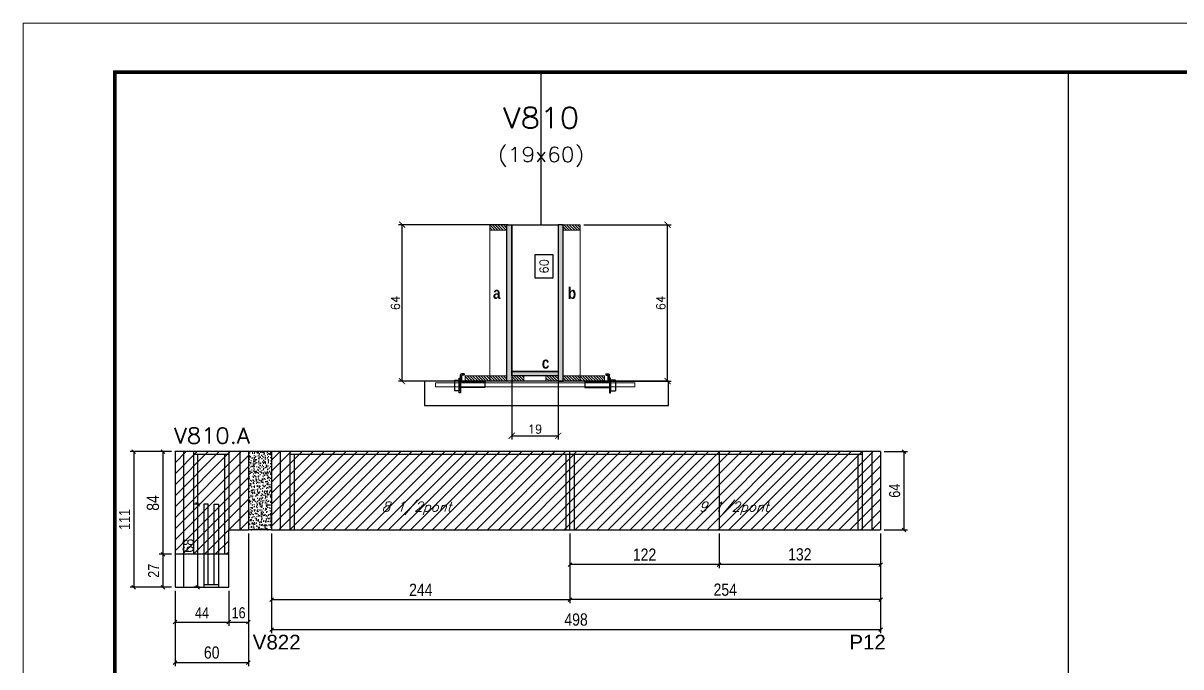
# Model space of a CAD drawing. Extents: x -20960 to -5926, y -2106 to 21915.
# Drawn here: x -10608 to -9662, y 16794 to 17321 of the extents above; entities that cross this region are included whole.
import ezdxf
from ezdxf.enums import TextEntityAlignment as Align

# ---------------------------------------------------------------- set-up
doc = ezdxf.new("R2010")
doc.units = 0
doc.linetypes.add('DASHED', pattern=[0.75, 0.5, -0.25])
doc.linetypes.add('HIDDEN', pattern=[0.375, 0.25, -0.125])
for name, color, linetype in [('5', 5, 'Continuous'), ('barrote', 251, 'Continuous'), ('COTA', 241, 'Continuous'), ('Cota Seção (2x)', 4, 'Continuous'), ('detalhes', 4, 'Continuous'), ('Painéis', 200, 'Continuous'), ('presilha', 1, 'Continuous'), ('Reaproveitamento', 251, 'Continuous'), ('SARR_2.2x7', 40, 'Continuous'), ('SARR_3.5x7', 81, 'Continuous'), ('texto', 7, 'Continuous'), ('Texto de Titulo', 7, 'Continuous'), ('Texto Qtd Sarr', 242, 'Continuous')]:
    doc.layers.add(name, color=color, linetype=linetype)
for name, color, linetype, lineweight in [('CONCRETO', 251, 'Continuous', 25), ('Folhas', 255, 'Continuous', 9), ('Hachura', 251, 'Continuous', 9), ('Madeira', 126, 'Continuous', 18), ('SARRAFO DE PRESSAO', 251, 'DASHED', 9), ('SCO-___-LAJ', 2, 'Continuous', 0), ('Texto Seção', 7, 'Continuous', 15)]:
    doc.layers.add(name, color=color, linetype=linetype, lineweight=lineweight)
doc.styles.add('COTA TECNICA', font='techl___.ttf', dxfattribs={"height": 10})
doc.styles.add('COTA TECNICA-50', font='techl___.ttf', dxfattribs={"height": 9})
doc.styles.add('REGUA-120', font='ROMANS.shx', dxfattribs={"height": 15})
doc.styles.add('Romans', font='romans.shx')
doc.styles.get("Standard").update_dxf_attribs({"font": 'arial.ttf'})
doc.styles.add('TECNICA', font='techb___.ttf', dxfattribs={"height": 10})
doc.dimstyles.new('COTA PAINEL-50', dxfattribs={"dimtxt": 9, "dimasz": 3, "dimexe": 3, "dimexo": 3, "dimgap": 3, "dimtad": 1, "dimdec": 1, "dimzin": 12, "dimdsep": 46, "dimtxsty": 'COTA TECNICA-50', "dimblk1": 'OBLIQUE', "dimblk2": 'OBLIQUE', "dimsah": 1, "dimcen": 0.9, "dimclrd": 4, "dimclre": 4, "dimclrt": 240, "dimadec": 1, "dimazin": 3, "dimtfac": 1, "dimtdec": 1, "dimtmove": 0, "dimatfit": 3, "dimfxl": 1, "dimtolj": 1, "dimtzin": 12, "dimarcsym": 0})
doc.dimstyles.new('Cota Seção (2x)', dxfattribs={"dimtxt": 7, "dimasz": 5, "dimexe": 3, "dimexo": 3, "dimgap": 2, "dimtad": 3, "dimdec": 1, "dimlfac": 0.5, "dimzin": 12, "dimdsep": 46, "dimtxsty": 'Romans', "dimblk": 'ARCHTICK', "dimcen": 0, "dimclrd": 4, "dimclre": 4, "dimclrt": 1, "dimadec": 1, "dimazin": 3, "dimtfac": 1, "dimtdec": 1, "dimtmove": 0, "dimatfit": 3, "dimldrblk": 'OBLIQUE', "dimfxl": 1, "dimtolj": 1, "dimtzin": 12, "dimarcsym": 0})
doc.dimstyles.new('Cota Seção interna', dxfattribs={"dimtxt": 7, "dimasz": 6, "dimexe": 0.18, "dimexo": 2, "dimgap": -4, "dimtad": 3, "dimdec": 1, "dimlfac": 0.5, "dimzin": 12, "dimdsep": 46, "dimtxsty": 'Romans', "dimblk": 'ARCHTICK', "dimcen": 0.09, "dimse1": 1, "dimse2": 1, "dimsd1": 1, "dimsd2": 1, "dimclrd": 180, "dimclre": 5, "dimclrt": 1, "dimadec": 0, "dimazin": 3, "dimtfac": 1, "dimtdec": 1, "dimtofl": 0, "dimtmove": 0, "dimatfit": 3, "dimldrblk": 'ARCHTICK', "dimfxl": 1, "dimtolj": 1, "dimtzin": 0, "dimarcsym": 0})
doc.dimstyles.new('PAINEL', dxfattribs={"dimtxt": 10, "dimasz": 3, "dimexe": 3, "dimexo": 3, "dimgap": 3, "dimtad": 1, "dimdec": 1, "dimzin": 12, "dimdsep": 46, "dimtxsty": 'COTA TECNICA', "dimblk1": 'OBLIQUE', "dimblk2": 'OBLIQUE', "dimsah": 1, "dimcen": 0.9, "dimclrd": 4, "dimclre": 4, "dimclrt": 240, "dimadec": 1, "dimazin": 3, "dimtfac": 1, "dimtdec": 1, "dimtmove": 0, "dimatfit": 3, "dimfxl": 1, "dimtolj": 1, "dimtzin": 12, "dimarcsym": 0})
pattern_1 = [(315, (12747.7278, 8798.4468), (1.12253202, 1.12253202), [])]
pattern_2 = [(315, (12747.7278, 8724.8468), (1.12253202, 1.12253202), [])]
pattern_3 = [(45, (-148418.872, -14831.74), (-4.49012806, 4.49012806), [])]

# ---------------------------------------------------------------- blocks, each defined once
blk = doc.blocks.new('9999999999')
at = {"layer": 'Folhas'}
blk.add_lwpolyline([(98138.98, 34190.21), (99623.98, 34190.21), (99623.98, 35240.21), (98138.98, 35240.21)], close=True, dxfattribs=at)
at = {"layer": 'Folhas', "color": 30, "const_width": 3}
blk.add_lwpolyline([(98213.98, 34230.21), (99583.98, 34230.21), (99583.98, 35200.21), (98213.98, 35200.21)], close=True, dxfattribs=at)
blk = doc.blocks.new('_Oblique')
at = {"color": 0, "linetype": 'ByBlock', "lineweight": -2}
blk.add_line((-0.5, -0.5), (0.5, 0.5), dxfattribs=at)
blk = doc.blocks.new('*D628')
at = {"layer": 'COTA', "color": 4, "linetype": 'ByBlock', "lineweight": -2, "transparency": 16777216}
for p, q in [((-10487.28, 16970.39), (-10497.21, 16970.39)), ((-10494.21, 16970.39), (-10494.21, 16886.39)), ((-10487.28, 16886.39), (-10497.21, 16886.39))]:
    blk.add_line(p, q, dxfattribs=at)
at = {"layer": 'Defpoints', "color": 0, "linetype": 'ByBlock', "transparency": 16777216}
for p in [(-10484.28, 16970.39), (-10494.21, 16886.39), (-10484.28, 16886.39)]:
    blk.add_point(p, dxfattribs=at)
at = {"layer": 'COTA', "color": 4, "linetype": 'ByBlock', "lineweight": -2, "transparency": 16777216, "xscale": 3, "yscale": 3, "zscale": 3}
for p, rotation in [((-10494.21, 16970.39), 90), ((-10494.21, 16886.39), 270)]:
    blk.add_blockref('_Oblique', p, dxfattribs=dict(at, rotation=rotation))
at = {"layer": 'COTA', "color": 240, "linetype": 'ByBlock', "transparency": 16777216, "insert": (-10502.31, 16928.39), "char_height": 10, "attachment_point": 5, "rotation": 90, "style": 'COTA TECNICA'}
blk.add_mtext('\\A1;84', dxfattribs=at)
blk = doc.blocks.new('*D629')
at = {"layer": 'COTA', "color": 4, "linetype": 'ByBlock', "lineweight": -2, "transparency": 16777216}
for p, q in [((-10424.28, 16903.39), (-10424.28, 16794.82)), ((-10484.28, 16856.39), (-10484.28, 16794.82)), ((-10484.28, 16797.82), (-10424.28, 16797.82))]:
    blk.add_line(p, q, dxfattribs=at)
at = {"layer": 'Defpoints', "color": 0, "linetype": 'ByBlock', "transparency": 16777216}
for p in [(-10424.28, 16906.39), (-10484.28, 16859.39), (-10424.28, 16797.82)]:
    blk.add_point(p, dxfattribs=at)
at = {"layer": 'COTA', "color": 4, "linetype": 'ByBlock', "lineweight": -2, "transparency": 16777216, "xscale": 3, "yscale": 3, "zscale": 3, "rotation": 180}
blk.add_blockref('_Oblique', (-10484.28, 16797.82), dxfattribs=at)
at = {"layer": 'COTA', "color": 4, "linetype": 'ByBlock', "lineweight": -2, "transparency": 16777216, "xscale": 3, "yscale": 3, "zscale": 3}
blk.add_blockref('_Oblique', (-10424.28, 16797.82), dxfattribs=at)
at = {"layer": 'COTA', "color": 240, "linetype": 'ByBlock', "transparency": 16777216, "insert": (-10454.28, 16805.93), "char_height": 10, "attachment_point": 5, "style": 'COTA TECNICA'}
blk.add_mtext('\\A1;60', dxfattribs=at)
blk = doc.blocks.new('*D630')
at = {"layer": 'COTA', "color": 4, "linetype": 'ByBlock', "lineweight": -2, "transparency": 16777216}
for p, q in [((-10405.28, 16903.39), (-10405.28, 16846.26)), ((-10161.28, 16903.39), (-10161.28, 16846.26)), ((-10405.28, 16849.26), (-10161.28, 16849.26))]:
    blk.add_line(p, q, dxfattribs=at)
at = {"layer": 'Defpoints', "color": 0, "linetype": 'ByBlock', "transparency": 16777216}
for p in [(-10405.28, 16906.39), (-10161.28, 16906.39), (-10161.28, 16849.26)]:
    blk.add_point(p, dxfattribs=at)
at = {"layer": 'COTA', "color": 4, "linetype": 'ByBlock', "lineweight": -2, "transparency": 16777216, "xscale": 3, "yscale": 3, "zscale": 3, "rotation": 180}
blk.add_blockref('_Oblique', (-10405.28, 16849.26), dxfattribs=at)
at = {"layer": 'COTA', "color": 4, "linetype": 'ByBlock', "lineweight": -2, "transparency": 16777216, "xscale": 3, "yscale": 3, "zscale": 3}
blk.add_blockref('_Oblique', (-10161.28, 16849.26), dxfattribs=at)
at = {"layer": 'COTA', "color": 240, "linetype": 'ByBlock', "transparency": 16777216, "insert": (-10283.28, 16857.33), "char_height": 10, "attachment_point": 5, "style": 'COTA TECNICA'}
blk.add_mtext('\\A1;244', dxfattribs=at)
blk = doc.blocks.new('*D631')
at = {"layer": 'COTA', "color": 4, "linetype": 'ByBlock', "lineweight": -2, "transparency": 16777216}
for p, q in [((-10161.28, 16903.39), (-10161.28, 16846.26)), ((-9907.28, 16903.39), (-9907.28, 16846.26)), ((-9907.28, 16849.26), (-10161.28, 16849.26))]:
    blk.add_line(p, q, dxfattribs=at)
at = {"layer": 'Defpoints', "color": 0, "linetype": 'ByBlock', "transparency": 16777216}
for p in [(-10161.28, 16906.39), (-9907.28, 16906.39), (-10161.28, 16849.26)]:
    blk.add_point(p, dxfattribs=at)
at = {"layer": 'COTA', "color": 4, "linetype": 'ByBlock', "lineweight": -2, "transparency": 16777216, "xscale": 3, "yscale": 3, "zscale": 3, "rotation": 180}
blk.add_blockref('_Oblique', (-10161.28, 16849.26), dxfattribs=at)
at = {"layer": 'COTA', "color": 4, "linetype": 'ByBlock', "lineweight": -2, "transparency": 16777216, "xscale": 3, "yscale": 3, "zscale": 3}
blk.add_blockref('_Oblique', (-9907.28, 16849.26), dxfattribs=at)
at = {"layer": 'COTA', "color": 240, "linetype": 'ByBlock', "transparency": 16777216, "insert": (-10034.28, 16857.37), "char_height": 10, "attachment_point": 5, "style": 'COTA TECNICA'}
blk.add_mtext('\\A1;254', dxfattribs=at)
blk = doc.blocks.new('*D632')
at = {"layer": 'COTA', "color": 4, "linetype": 'ByBlock', "lineweight": -2, "transparency": 16777216}
for p, q in [((-10039.28, 16903.39), (-10039.28, 16875.03)), ((-9907.28, 16903.39), (-9907.28, 16875.03)), ((-9907.28, 16878.03), (-10039.28, 16878.03))]:
    blk.add_line(p, q, dxfattribs=at)
at = {"layer": 'Defpoints', "color": 0, "linetype": 'ByBlock', "transparency": 16777216}
for p in [(-10039.28, 16906.39), (-9907.28, 16906.39), (-10039.28, 16878.03)]:
    blk.add_point(p, dxfattribs=at)
at = {"layer": 'COTA', "color": 4, "linetype": 'ByBlock', "lineweight": -2, "transparency": 16777216, "xscale": 3, "yscale": 3, "zscale": 3, "rotation": 180}
blk.add_blockref('_Oblique', (-10039.28, 16878.03), dxfattribs=at)
at = {"layer": 'COTA', "color": 4, "linetype": 'ByBlock', "lineweight": -2, "transparency": 16777216, "xscale": 3, "yscale": 3, "zscale": 3}
blk.add_blockref('_Oblique', (-9907.28, 16878.03), dxfattribs=at)
at = {"layer": 'COTA', "color": 240, "linetype": 'ByBlock', "transparency": 16777216, "insert": (-9973.28, 16886.24), "char_height": 10, "attachment_point": 5, "style": 'COTA TECNICA'}
blk.add_mtext('\\A1;132', dxfattribs=at)
blk = doc.blocks.new('*D633')
at = {"layer": 'COTA', "color": 4, "linetype": 'ByBlock', "lineweight": -2, "transparency": 16777216}
for p, q in [((-10161.28, 16903.39), (-10161.28, 16875.03)), ((-10039.28, 16903.39), (-10039.28, 16875.03)), ((-10039.28, 16878.03), (-10161.28, 16878.03))]:
    blk.add_line(p, q, dxfattribs=at)
at = {"layer": 'Defpoints', "color": 0, "linetype": 'ByBlock', "transparency": 16777216}
for p in [(-10161.28, 16906.39), (-10039.28, 16906.39), (-10161.28, 16878.03)]:
    blk.add_point(p, dxfattribs=at)
at = {"layer": 'COTA', "color": 4, "linetype": 'ByBlock', "lineweight": -2, "transparency": 16777216, "xscale": 3, "yscale": 3, "zscale": 3, "rotation": 180}
blk.add_blockref('_Oblique', (-10161.28, 16878.03), dxfattribs=at)
at = {"layer": 'COTA', "color": 4, "linetype": 'ByBlock', "lineweight": -2, "transparency": 16777216, "xscale": 3, "yscale": 3, "zscale": 3}
blk.add_blockref('_Oblique', (-10039.28, 16878.03), dxfattribs=at)
at = {"layer": 'COTA', "color": 240, "linetype": 'ByBlock', "transparency": 16777216, "insert": (-10100.28, 16886.08), "char_height": 10, "attachment_point": 5, "style": 'COTA TECNICA'}
blk.add_mtext('\\A1;122', dxfattribs=at)
blk = doc.blocks.new('_ArchTick')
at = {"color": 0, "linetype": 'ByBlock', "const_width": 0.15}
blk.add_lwpolyline([(-0.5, -0.5), (0.5, 0.5)], dxfattribs=at)
blk = doc.blocks.new('*D634')
at = {"layer": 'COTA', "color": 4, "lineweight": -2, "transparency": 16777216}
for p, q in [((-10211.89, 17156.09), (-10301.54, 17156.09)), ((-10298.54, 17028.09), (-10298.54, 17156.09)), ((-10249.89, 17028.09), (-10301.54, 17028.09))]:
    blk.add_line(p, q, dxfattribs=at)
at = {"layer": 'Defpoints', "color": 0, "transparency": 16777216}
for p in [(-10298.54, 17156.09), (-10208.89, 17156.09), (-10246.89, 17028.09)]:
    blk.add_point(p, dxfattribs=at)
at = {"layer": 'COTA', "color": 4, "lineweight": -2, "transparency": 16777216, "xscale": 5, "yscale": 5, "zscale": 5}
for p, rotation in [((-10298.54, 17156.09), 90), ((-10298.54, 17028.09), 270)]:
    blk.add_blockref('_ArchTick', p, dxfattribs=dict(at, rotation=rotation))
at = {"layer": 'COTA', "color": 1, "transparency": 16777216, "insert": (-10304.04, 17092.09), "char_height": 7, "attachment_point": 5, "rotation": 90, "style": 'Romans'}
blk.add_mtext('\\A1;64', dxfattribs=at)
blk = doc.blocks.new('*D635')
at = {"layer": 'COTA', "color": 4, "lineweight": -2, "transparency": 16777216}
for p, q in [((-10149.9, 17156.09), (-10078.42, 17156.09)), ((-10081.42, 17028.09), (-10081.42, 17156.09)), ((-10129.89, 17028.09), (-10078.42, 17028.09))]:
    blk.add_line(p, q, dxfattribs=at)
at = {"layer": 'Defpoints', "color": 0, "transparency": 16777216}
for p in [(-10152.9, 17156.09), (-10081.42, 17156.09), (-10132.89, 17028.09)]:
    blk.add_point(p, dxfattribs=at)
at = {"layer": 'COTA', "color": 4, "lineweight": -2, "transparency": 16777216, "xscale": 5, "yscale": 5, "zscale": 5}
for p, rotation in [((-10081.42, 17156.09), 90), ((-10081.42, 17028.09), 270)]:
    blk.add_blockref('_ArchTick', p, dxfattribs=dict(at, rotation=rotation))
at = {"layer": 'COTA', "color": 1, "transparency": 16777216, "insert": (-10086.92, 17092.09), "char_height": 7, "attachment_point": 5, "rotation": 90, "style": 'Romans'}
blk.add_mtext('\\A1;64', dxfattribs=at)
blk = doc.blocks.new('*D636')
at = {"layer": 'Cota Seção (2x)', "color": 180, "lineweight": -2, "transparency": 16777216}
for p, q in [((-10174.9, 17131.59), (-10189.9, 17131.59)), ((-10189.9, 17131.59), (-10189.9, 17112.59)), ((-10174.9, 17112.59), (-10174.9, 17131.59)), ((-10189.9, 17112.59), (-10174.9, 17112.59))]:
    blk.add_line(p, q, dxfattribs=at)
at = {"layer": 'Defpoints', "color": 0, "transparency": 16777216}
for p in [(-10170.9, 17156.09), (-10170.9, 17156.09), (-10170.89, 17036.09)]:
    blk.add_point(p, dxfattribs=at)
at = {"layer": 'Cota Seção (2x)', "color": 1, "transparency": 16777216, "insert": (-10182.4, 17122.09), "char_height": 7, "attachment_point": 5, "rotation": 90, "style": 'Romans'}
blk.add_mtext('\\A1;60', dxfattribs=at)
blk = doc.blocks.new('titulo1')
at = {"layer": 'Defpoints', "color": 252, "linetype": 'HIDDEN', "ltscale": 2}
blk.add_line((0, 0), (0, 125), dxfattribs=at)
at = {"layer": 'Defpoints', "style": 'Romans', "oblique": 15}
blk.add_attdef('FOLHA', text='', height=10, dxfattribs=at).set_placement((0, 15.58), align=Align.MIDDLE_CENTER)
at = {"layer": 'Texto Qtd Sarr', "color": 3, "style": 'Romans', "oblique": 15}
for tag, height, p in [('TITULO', 17, (0, 71.45)), ('SEÇÃO', 12, (0, 41.55))]:
    blk.add_attdef(tag, text='', height=height, dxfattribs=at).set_placement(p, align=Align.MIDDLE_CENTER)
blk = doc.blocks.new('PRESILHA METÁLICA 1')
at = {"layer": 'presilha'}
for p, q in [((6, 15.5), (7.5, 15.5)), ((6, -2.5), (6, 15.5)), ((7.5, 10.6), (7.5, 19.9)), ((7.5, 15.5), (7.5, -2.5)), ((12, 21), (8.6, 21)), ((9, 11.6), (9, 18.9)), ((12, 19.5), (9.6, 19.5)), ((12, 21), (12, 19.5)), ((0, 13), (6, 13)), ((0, 13), (0, 0)), ((6, 0), (0, 0)), ((6, 13), (6, 0)), ((37.5, 4.1), (7.5, 4.1)), ((37.5, 11), (9.6, 11)), ((37.5, 11), (37.5, 4.1)), ((7.5, -2.5), (6, -2.5))]:
    blk.add_line(p, q, dxfattribs=at)
for centre, radius, start, end in [((8.6, 19.9), 1.14, 90, 180), ((9.6, 18.9), 0.57, 90, 180), ((9.6, 11.6), 0.57, 180, 270)]:
    blk.add_arc(centre, radius, start, end, dxfattribs=at)
blk = doc.blocks.new('*D615')
at = {"layer": 'COTA', "color": 4, "lineweight": -2, "transparency": 16777216}
for p, q in [((-10208.89, 17029.49), (-10208.89, 16980.36)), ((-10170.89, 17029.49), (-10170.89, 16980.36)), ((-10208.89, 16983.36), (-10170.89, 16983.36))]:
    blk.add_line(p, q, dxfattribs=at)
at = {"layer": 'Defpoints', "color": 0, "transparency": 16777216}
for p in [(-10208.89, 17032.49), (-10170.89, 17032.49), (-10170.89, 16983.36)]:
    blk.add_point(p, dxfattribs=at)
at = {"layer": 'COTA', "color": 4, "lineweight": -2, "transparency": 16777216, "xscale": 5, "yscale": 5, "zscale": 5, "rotation": 180}
blk.add_blockref('_ArchTick', (-10208.89, 16983.36), dxfattribs=at)
at = {"layer": 'COTA', "color": 4, "lineweight": -2, "transparency": 16777216, "xscale": 5, "yscale": 5, "zscale": 5}
blk.add_blockref('_ArchTick', (-10170.89, 16983.36), dxfattribs=at)
at = {"layer": 'COTA', "color": 1, "transparency": 16777216, "insert": (-10189.89, 16988.86), "char_height": 7, "attachment_point": 5, "style": 'Romans'}
blk.add_mtext('\\A1;19', dxfattribs=at)
blk = doc.blocks.new('*D665')
at = {"layer": 'COTA', "color": 4, "lineweight": -2, "ltscale": 25, "transparency": 16777216}
for p, q in [((-10405.28, 16903.39), (-10405.28, 16821.82)), ((-9907.28, 16903.39), (-9907.28, 16821.82)), ((-10405.28, 16824.82), (-9907.28, 16824.82))]:
    blk.add_line(p, q, dxfattribs=at)
at = {"layer": 'Defpoints', "color": 0, "ltscale": 25, "transparency": 16777216}
for p in [(-10405.28, 16906.39), (-9907.28, 16906.39), (-9907.28, 16824.82)]:
    blk.add_point(p, dxfattribs=at)
at = {"layer": 'COTA', "color": 4, "lineweight": -2, "ltscale": 25, "transparency": 16777216, "xscale": 3, "yscale": 3, "zscale": 3, "rotation": 180}
blk.add_blockref('_Oblique', (-10405.28, 16824.82), dxfattribs=at)
at = {"layer": 'COTA', "color": 4, "lineweight": -2, "ltscale": 25, "transparency": 16777216, "xscale": 3, "yscale": 3, "zscale": 3}
blk.add_blockref('_Oblique', (-9907.28, 16824.82), dxfattribs=at)
at = {"layer": 'COTA', "color": 240, "ltscale": 25, "transparency": 16777216, "insert": (-10156.28, 16832.93), "char_height": 10, "attachment_point": 5, "style": 'COTA TECNICA'}
blk.add_mtext('\\A1;498', dxfattribs=at)
blk = doc.blocks.new('*D616')
at = {"layer": 'COTA', "color": 4, "lineweight": -2, "transparency": 16777216}
for p, q in [((-10484.28, 16856.39), (-10484.28, 16827.9)), ((-10440.28, 16856.39), (-10440.28, 16827.9)), ((-10484.28, 16830.9), (-10440.28, 16830.9))]:
    blk.add_line(p, q, dxfattribs=at)
at = {"layer": 'Defpoints', "color": 0, "transparency": 16777216}
for p in [(-10484.28, 16859.39), (-10440.28, 16859.39), (-10440.28, 16830.9)]:
    blk.add_point(p, dxfattribs=at)
at = {"layer": 'COTA', "color": 4, "lineweight": -2, "transparency": 16777216, "xscale": 3, "yscale": 3, "zscale": 3, "rotation": 180}
blk.add_blockref('_Oblique', (-10484.28, 16830.9), dxfattribs=at)
at = {"layer": 'COTA', "color": 4, "lineweight": -2, "transparency": 16777216, "xscale": 3, "yscale": 3, "zscale": 3}
blk.add_blockref('_Oblique', (-10440.28, 16830.9), dxfattribs=at)
at = {"layer": 'COTA', "color": 240, "transparency": 16777216, "insert": (-10462.28, 16838.46), "char_height": 9, "attachment_point": 5, "style": 'COTA TECNICA-50'}
blk.add_mtext('\\A1;44', dxfattribs=at)
blk = doc.blocks.new('*D617')
at = {"layer": 'COTA', "color": 4, "lineweight": -2, "transparency": 16777216}
for p, q in [((-10424.28, 16903.39), (-10424.28, 16827.9)), ((-10440.28, 16856.39), (-10440.28, 16827.9)), ((-10440.28, 16830.9), (-10424.28, 16830.9))]:
    blk.add_line(p, q, dxfattribs=at)
at = {"layer": 'Defpoints', "color": 0, "transparency": 16777216}
for p in [(-10424.28, 16906.39), (-10440.28, 16859.39), (-10424.28, 16830.9)]:
    blk.add_point(p, dxfattribs=at)
at = {"layer": 'COTA', "color": 4, "lineweight": -2, "transparency": 16777216, "xscale": 3, "yscale": 3, "zscale": 3, "rotation": 180}
blk.add_blockref('_Oblique', (-10440.28, 16830.9), dxfattribs=at)
at = {"layer": 'COTA', "color": 4, "lineweight": -2, "transparency": 16777216, "xscale": 3, "yscale": 3, "zscale": 3}
blk.add_blockref('_Oblique', (-10424.28, 16830.9), dxfattribs=at)
at = {"layer": 'COTA', "color": 240, "transparency": 16777216, "insert": (-10432.28, 16838.49), "char_height": 9, "attachment_point": 5, "style": 'COTA TECNICA-50'}
blk.add_mtext('\\A1;16', dxfattribs=at)
blk = doc.blocks.new('*D667')
at = {"layer": 'COTA', "color": 4, "lineweight": -2, "transparency": 16777216}
for p, q in [((-9904.28, 16970.39), (-9885.09, 16970.39)), ((-9888.09, 16970.39), (-9888.09, 16906.39)), ((-9904.28, 16906.39), (-9885.09, 16906.39))]:
    blk.add_line(p, q, dxfattribs=at)
at = {"layer": 'Defpoints', "color": 0, "transparency": 16777216}
for p in [(-9907.28, 16970.39), (-9907.28, 16906.39), (-9888.09, 16906.39)]:
    blk.add_point(p, dxfattribs=at)
at = {"layer": 'COTA', "color": 4, "lineweight": -2, "transparency": 16777216, "xscale": 3, "yscale": 3, "zscale": 3}
for p, rotation in [((-9888.09, 16970.39), 90), ((-9888.09, 16906.39), 270)]:
    blk.add_blockref('_Oblique', p, dxfattribs=dict(at, rotation=rotation))
at = {"layer": 'COTA', "color": 240, "transparency": 16777216, "insert": (-9895.68, 16938.39), "char_height": 9, "attachment_point": 5, "rotation": 90, "style": 'COTA TECNICA-50'}
blk.add_mtext('\\A1;64', dxfattribs=at)
blk = doc.blocks.new('*D656')
at = {"layer": 'COTA', "color": 4, "lineweight": -2, "transparency": 16777216}
for p, q in [((-10487.28, 16970.39), (-10520.99, 16970.39)), ((-10517.99, 16970.39), (-10517.99, 16859.39)), ((-10487.28, 16859.39), (-10520.99, 16859.39))]:
    blk.add_line(p, q, dxfattribs=at)
at = {"layer": 'Defpoints', "color": 0, "transparency": 16777216}
for p in [(-10484.28, 16970.39), (-10517.99, 16859.39), (-10484.28, 16859.39)]:
    blk.add_point(p, dxfattribs=at)
at = {"layer": 'COTA', "color": 4, "lineweight": -2, "transparency": 16777216, "xscale": 3, "yscale": 3, "zscale": 3}
for p, rotation in [((-10517.99, 16970.39), 90), ((-10517.99, 16859.39), 270)]:
    blk.add_blockref('_Oblique', p, dxfattribs=dict(at, rotation=rotation))
at = {"layer": 'COTA', "color": 240, "transparency": 16777216, "insert": (-10525.54, 16914.89), "char_height": 9, "attachment_point": 5, "rotation": 90, "style": 'COTA TECNICA-50'}
blk.add_mtext('\\A1;111', dxfattribs=at)
blk = doc.blocks.new('*D681')
at = {"layer": 'COTA', "color": 4, "lineweight": -2, "transparency": 16777216}
for p, q in [((-10487.28, 16886.39), (-10497.21, 16886.39)), ((-10494.21, 16886.39), (-10494.21, 16859.39)), ((-10487.28, 16859.39), (-10497.21, 16859.39))]:
    blk.add_line(p, q, dxfattribs=at)
at = {"layer": 'Defpoints', "color": 0, "transparency": 16777216}
for p in [(-10484.28, 16886.39), (-10494.21, 16859.39), (-10484.28, 16859.39)]:
    blk.add_point(p, dxfattribs=at)
at = {"layer": 'COTA', "color": 4, "lineweight": -2, "transparency": 16777216, "xscale": 3, "yscale": 3, "zscale": 3}
for p, rotation in [((-10494.21, 16886.39), 90), ((-10494.21, 16859.39), 270)]:
    blk.add_blockref('_Oblique', p, dxfattribs=dict(at, rotation=rotation))
at = {"layer": 'COTA', "color": 240, "transparency": 16777216, "insert": (-10501.78, 16872.89), "char_height": 9, "attachment_point": 5, "rotation": 90, "style": 'COTA TECNICA-50'}
blk.add_mtext('\\A1;27', dxfattribs=at)
blk = doc.blocks.new('*D682')
at = {"layer": 'COTA', "color": 4, "lineweight": -2, "transparency": 16777216}
for p, q in [((-10463.78, 16927.39), (-10468.89, 16927.39)), ((-10465.89, 16927.39), (-10465.89, 16859.39)), ((-10463.78, 16859.39), (-10468.89, 16859.39))]:
    blk.add_line(p, q, dxfattribs=at)
at = {"layer": 'Defpoints', "color": 0, "transparency": 16777216}
for p in [(-10460.78, 16927.39), (-10465.89, 16859.39), (-10460.78, 16859.39)]:
    blk.add_point(p, dxfattribs=at)
at = {"layer": 'COTA', "color": 4, "lineweight": -2, "transparency": 16777216, "xscale": 3, "yscale": 3, "zscale": 3}
for p, rotation in [((-10465.89, 16927.39), 90), ((-10465.89, 16859.39), 270)]:
    blk.add_blockref('_Oblique', p, dxfattribs=dict(at, rotation=rotation))
at = {"layer": 'COTA', "color": 240, "transparency": 16777216, "insert": (-10473.5, 16893.39), "char_height": 9, "attachment_point": 5, "rotation": 90, "style": 'COTA TECNICA-50'}
blk.add_mtext('\\A1;68', dxfattribs=at)

msp = doc.modelspace()

# ---------------------------------------------------------------- hatches: boundary and pattern name
at = {"layer": 'COTA', "linetype": 'ByBlock'}
h = msp.add_hatch(dxfattribs=at)
h.set_pattern_fill('AR-CONC', color=256, scale=0.03)
h.set_pattern_definition([(50, (-144046.1283, -14382.582), (5.46554007, -0.47817257), [0.5715, -6.2865]), (355, (-144046.1283, -14382.582), (-1.05730264, 5.73170536), [0.4572, -5.02921753]), (100.4514447, (-144045.673, -14382.6216), (4.40823741, 5.25353256), [0.48570026, -5.34270734]), (46.1842, (-144046.128, -14381.058), (8.13237123, -1.26126984), [0.85725, -9.42975]), (96.6355576, (-144045.4506, -14381.163), (7.122124, 7.42278374), [0.7285507, -8.01406824]), (351.184151, (-144046.128, -14381.058), (7.122124, 7.42278374), [0.685799, -7.54379196]), (21, (-144045.3663, -14381.439), (4.54843174, -3.06795595), [0.5715, -6.2865]), (326, (-144045.3663, -14381.439), (1.85406085, 5.52563898), [0.4572, -5.0292]), (71.451445, (-144044.987, -14381.6944), (6.40249258, 2.45768307), [0.48570026, -5.34269813]), (37.5, (-144046.1283, -14382.5818), (0.092658098, 2.536651166), [0, -4.96824, 0, -5.1054, 0, -5.04825]), (7.5, (-144046.1283, -14382.5818), (2.004589875, 3.005417245), [0, -2.91084, 0, -4.85394, 0, -1.92405]), (327.5, (-144047.8276, -14382.5818), (4.067717855, -0.17186232), [0, -1.905, 0, -5.9436, 0, -7.8867]), (317.5, (-144048.5896, -14382.5818), (4.44387544, 0.76279473), [0, -2.4765, 0, -3.94716, 0, -5.6007])])
h.paths.add_polyline_path([(-10405.28, 16970.39), (-10424.28, 16970.39), (-10424.28, 16906.39), (-10405.28, 16906.39)])
at = {"layer": 'Hachura'}
h = msp.add_hatch(dxfattribs=at)
h.set_pattern_fill('ANSI31', color=256, scale=0.5, angle=270, style=0)
h.set_pattern_definition([(315, (12747.7278, 8848.4468), (1.12253202, 1.12253202), [])])
h.paths.add_polyline_path([(-10212.89, 17151.69), (-10212.89, 17156.09), (-10226.89, 17156.09), (-10226.89, 17151.69)])
h = msp.add_hatch(color=256, dxfattribs=at)
h.dxf.hatch_style = 1
h.paths.add_polyline_path([(-10212.89, 17156.09), (-10208.89, 17156.09), (-10208.89, 17028.09), (-10212.89, 17028.09)])
h = msp.add_hatch(color=256, dxfattribs=at)
h.dxf.hatch_style = 1
h.paths.add_polyline_path([(-10166.9, 17156.09), (-10170.9, 17156.09), (-10170.89, 17028.09), (-10166.89, 17028.09)])
h = msp.add_hatch(dxfattribs=at)
h.set_pattern_fill('ANSI31', color=256, scale=0.5, angle=270, style=0)
h.set_pattern_definition([(315, (12747.7374, 8848.4468), (1.12253202, 1.12253202), [])])
h.paths.add_polyline_path([(-10166.9, 17151.69), (-10166.9, 17156.09), (-10152.9, 17156.09), (-10152.9, 17151.69)])
h = msp.add_hatch(color=256, dxfattribs=at)
h.dxf.hatch_style = 1
h.paths.add_polyline_path([(-10208.89, 17032.49), (-10208.89, 17036.09), (-10170.89, 17036.09), (-10170.89, 17032.49)])
h = msp.add_hatch(dxfattribs=at)
h.set_pattern_fill('ANSI31', color=256, scale=0.5, angle=270, style=0)
h.set_pattern_definition(pattern_1)
h.paths.add_polyline_path([(-10246.89, 17028.09), (-10246.89, 17032.49), (-10226.89, 17032.49), (-10226.89, 17028.09)])
h = msp.add_hatch(dxfattribs=at)
h.set_pattern_fill('ANSI31', color=256, scale=0.5, angle=270, style=0)
h.set_pattern_definition(pattern_2)
h.paths.add_polyline_path([(-10212.89, 17028.09), (-10212.89, 17032.49), (-10226.89, 17032.49), (-10226.89, 17028.09)])
h = msp.add_hatch(dxfattribs=at)
h.set_pattern_fill('ANSI31', color=256, scale=0.5, angle=270, style=0)
h.set_pattern_definition(pattern_1)
h.paths.add_polyline_path([(-10208.89, 17028.09), (-10208.89, 17032.49), (-10198.89, 17032.49), (-10198.89, 17028.09)])
h = msp.add_hatch(dxfattribs=at)
h.set_pattern_fill('ANSI31', color=256, scale=0.5, angle=270, style=0)
h.set_pattern_definition(pattern_1)
h.paths.add_polyline_path([(-10170.89, 17028.09), (-10170.89, 17032.49), (-10180.89, 17032.49), (-10180.89, 17028.09)])
h = msp.add_hatch(dxfattribs=at)
h.set_pattern_fill('ANSI31', color=256, scale=0.5, angle=270, style=0)
h.set_pattern_definition(pattern_2)
h.paths.add_polyline_path([(-10166.89, 17028.09), (-10166.89, 17032.49), (-10152.89, 17032.49), (-10152.89, 17028.09)])
h = msp.add_hatch(dxfattribs=at)
h.set_pattern_fill('ANSI31', color=256, scale=0.5, angle=270, style=0)
h.set_pattern_definition(pattern_1)
h.paths.add_polyline_path([(-10132.89, 17028.09), (-10132.89, 17032.49), (-10152.89, 17032.49), (-10152.89, 17028.09)])
at = {"layer": 'Reaproveitamento', "linetype": 'ByBlock'}
h = msp.add_hatch(dxfattribs=at)
h.set_pattern_fill('ANSI31', color=256, scale=2)
h.set_pattern_definition([(45, (-148863.872, -14831.74), (-4.49012806, 4.49012806), [])])
h.paths.add_polyline_path([(-10440.28, 16906.39), (-10424.28, 16906.39), (-10424.28, 16970.39), (-10484.28, 16970.39), (-10484.28, 16886.39), (-10440.28, 16886.39)])
h = msp.add_hatch(dxfattribs=at)
h.set_pattern_fill('ANSI31', color=256, scale=2)
h.set_pattern_definition(pattern_3)
h.paths.add_polyline_path([(-10161.28, 16970.39), (-10405.28, 16970.39), (-10405.28, 16906.39), (-10260.28, 16906.39), (-10161.28, 16906.39)])
h.paths.add_polyline_path([(-10323.12, 16916.06), (-10255.5, 16916.06), (-10250, 16932.03), (-10317.62, 16932.03)], flags=24)
h = msp.add_hatch(dxfattribs=at)
h.set_pattern_fill('ANSI31', color=256, scale=2)
h.set_pattern_definition(pattern_3)
h.paths.add_polyline_path([(-10039.28, 16970.39), (-10161.28, 16970.39), (-10161.28, 16906.39), (-10039.28, 16906.39)])
h = msp.add_hatch(dxfattribs=at)
h.set_pattern_fill('ANSI31', color=256, scale=2)
h.set_pattern_definition(pattern_3)
h.paths.add_polyline_path([(-9907.28, 16970.39), (-10039.28, 16970.39), (-10039.28, 16906.39), (-9907.28, 16906.39)])

# ---------------------------------------------------------------- linework, layer by layer
at = {"layer": 'barrote'}
msp.add_lwpolyline([(-10280.35, 17008.09), (-10080.76, 17008.09), (-10080.76, 17028.09), (-10280.35, 17028.09)], close=True, dxfattribs=at)
at = {"layer": 'CONCRETO'}
msp.add_lwpolyline([(-10208.89, 17156.09), (-10170.89, 17156.09), (-10170.89, 17036.09), (-10208.89, 17036.09), (-10208.89, 17156.09)], close=True, dxfattribs=at)
at = {"layer": 'COTA', "linetype": 'ByBlock'}
for p, q in [((-9753.86, 17281.09), (-9753.86, 16510.33)), ((-10405.28, 16970.39), (-10424.28, 16970.39)), ((-10405.28, 16906.39), (-10424.28, 16906.39))]:
    msp.add_line(p, q, dxfattribs=at)
at = {"layer": 'Madeira'}
for points in [[(-10212.89, 17151.69), (-10212.89, 17156.09), (-10226.89, 17156.09), (-10226.89, 17151.69)], [(-10212.89, 17156.09), (-10226.89, 17156.09), (-10226.89, 17028.09), (-10212.89, 17028.09)], [(-10166.9, 17151.69), (-10166.9, 17156.09), (-10152.9, 17156.09), (-10152.9, 17151.69)], [(-10166.9, 17156.09), (-10152.9, 17156.09), (-10152.89, 17028.09), (-10166.89, 17028.09)], [(-10246.89, 17028.09), (-10246.89, 17032.49), (-10226.89, 17032.49), (-10226.89, 17028.09)], [(-10212.89, 17028.09), (-10212.89, 17032.49), (-10226.89, 17032.49), (-10226.89, 17028.09)], [(-10208.89, 17028.09), (-10208.89, 17032.49), (-10198.89, 17032.49), (-10198.89, 17028.09)], [(-10170.89, 17028.09), (-10170.89, 17032.49), (-10180.89, 17032.49), (-10180.89, 17028.09)], [(-10166.89, 17028.09), (-10166.89, 17032.49), (-10152.89, 17032.49), (-10152.89, 17028.09)], [(-10132.89, 17028.09), (-10132.89, 17032.49), (-10152.89, 17032.49), (-10152.89, 17028.09)]]:
    msp.add_lwpolyline(points, close=True, dxfattribs=at)
at = {"layer": 'Painéis', "linetype": 'ByBlock'}
for p, q in [((-10484.28, 16970.39), (-10484.28, 16886.39)), ((-10424.28, 16970.39), (-10484.28, 16970.39)), ((-10424.28, 16970.39), (-10424.28, 16906.39)), ((-9907.28, 16970.39), (-10405.28, 16970.39)), ((-10405.28, 16970.39), (-10405.28, 16906.39)), ((-10161.28, 16906.39), (-10161.28, 16970.39)), ((-10039.28, 16970.39), (-10039.28, 16906.39)), ((-9907.28, 16970.39), (-9907.28, 16906.39)), ((-10415.85, 16948.39), (-10416, 16948.39)), ((-10440.28, 16886.39), (-10440.28, 16906.39)), ((-10440.28, 16906.39), (-10424.28, 16906.39)), ((-10405.28, 16906.39), (-9907.28, 16906.39)), ((-10440.28, 16886.39), (-10484.28, 16886.39)), ((-10484.28, 16886.39), (-10484.28, 16859.39)), ((-10440.28, 16859.39), (-10440.28, 16886.39)), ((-10484.28, 16859.39), (-10440.28, 16859.39))]:
    msp.add_line(p, q, dxfattribs=at)
at = {"layer": 'Painéis'}
for points in [[(-10212.89, 17156.09), (-10208.89, 17156.09), (-10208.89, 17028.09), (-10212.89, 17028.09)], [(-10166.9, 17156.09), (-10170.9, 17156.09), (-10170.89, 17028.09), (-10166.89, 17028.09)], [(-10208.89, 17032.49), (-10208.89, 17036.09), (-10170.89, 17036.09), (-10170.89, 17032.49)]]:
    msp.add_lwpolyline(points, close=True, dxfattribs=at)
at = {"layer": 'SARR_2.2x7', "linetype": 'Continuous'}
for p, q in [((-10477.28, 16970.39), (-10477.28, 16886.39)), ((-10440.28, 16968.19), (-10469.28, 16968.19)), ((-10431.28, 16970.39), (-10431.28, 16906.39)), ((-10398.28, 16970.39), (-10398.28, 16906.39)), ((-10161.28, 16968.19), (-10390.28, 16968.19)), ((-9922.28, 16968.19), (-10161.28, 16968.19)), ((-9914.28, 16970.39), (-9914.28, 16906.39)), ((-10477.28, 16886.39), (-10477.28, 16859.39))]:
    msp.add_line(p, q, dxfattribs=at)
at = {"layer": 'SARR_2.2x7', "linetype": 'Continuous', "ltscale": 50}
msp.add_line((-10460.78, 16861.59), (-10448.78, 16861.59), dxfattribs=at)
at = {"layer": 'SARR_3.5x7'}
for p, q in [((-10469.28, 16970.39), (-10469.28, 16886.39)), ((-10465.78, 16968.19), (-10465.78, 16886.39)), ((-10443.78, 16968.19), (-10443.78, 16886.39)), ((-10440.28, 16970.39), (-10440.28, 16906.39)), ((-10390.28, 16970.39), (-10390.28, 16906.39)), ((-10386.78, 16968.19), (-10386.78, 16906.39)), ((-10164.78, 16968.19), (-10164.78, 16906.39)), ((-10157.78, 16968.19), (-10157.78, 16906.39)), ((-9925.78, 16968.19), (-9925.78, 16906.39)), ((-9922.28, 16970.39), (-9922.28, 16906.39))]:
    msp.add_line(p, q, dxfattribs=at)
for points in [[(-10457.28, 16861.59), (-10457.28, 16927.39), (-10460.78, 16927.39), (-10460.78, 16859.39)], [(-10452.28, 16861.59), (-10452.28, 16927.39), (-10448.78, 16927.39), (-10448.78, 16859.39)]]:
    msp.add_lwpolyline(points, dxfattribs=at)
at = {"layer": 'SCO-___-LAJ', "color": 1}
msp.add_lwpolyline([(-10271.35, 17026.76), (-10108.08, 17026.76), (-10108.08, 17023.56), (-10271.35, 17023.56)], close=True, dxfattribs=at)

# ---------------------------------------------------------------- block references
at = {"layer": 'presilha', "yscale": 0.6666666666666666, "zscale": 0.6666666666666666}
for p, xscale in [((-10255.76, 17020.12), 0.6666666666666666), ((-10124.02, 17020.12), -0.6666666666666666)]:
    msp.add_blockref('PRESILHA METÁLICA 1', p, dxfattribs=dict(at, xscale=xscale))
at = {"layer": 'SARRAFO DE PRESSAO', "color": 6, "linetype": 'ByBlock'}
msp.add_blockref('9999999999', (-108747.48, -17919.11), dxfattribs=at)
at = {"layer": 'Texto Seção'}
ref = msp.add_blockref('titulo1', (-10184.89, 17156.09), dxfattribs=at)
ref.add_attrib('TITULO', 'V810', dxfattribs={"layer": 'Texto de Titulo', "color": 7, "height": 17, "style": 'Romans', "width": 1.1}).set_placement((-10184.89, 17243.59), align=Align.MIDDLE_CENTER)
ref.add_attrib('SEÇÃO', '(19x60)', dxfattribs={"layer": 'Texto de Titulo', "color": 7, "height": 12, "style": 'Romans', "width": 1.1}).set_placement((-10184.89, 17213.59), align=Align.MIDDLE_CENTER)

# ---------------------------------------------------------------- texts
at = {"layer": '5', "linetype": 'Continuous'}
for s, p in [('V822', (-10420.73, 16808.51)), ('P12', (-9932.77, 16808.51))]:
    msp.add_text(s, height=12, rotation=359.99996, dxfattribs=at).set_placement(p)
at = {"layer": 'detalhes', "style": 'TECNICA'}
for s, p in [('a', (-10224.2, 17095.43)), ('b', (-10162.96, 17095.42)), ('c', (-10184.29, 17038.33))]:
    msp.add_text(s, height=9.6, dxfattribs=at).set_placement(p)
at = {"layer": 'texto', "color": 2, "char_height": 8, "attachment_point": 5, "style": 'Romans'}
for s, insert in [('{\\Q19;\\C256;8 1/2pont}', (-10286.75, 16924.04)), ('{\\Q19;\\C256;9 1/2pont}', (-10027.23, 16924.04))]:
    msp.add_mtext(s, dxfattribs=dict(at, insert=insert))
at = {"layer": 'Texto Seção', "style": 'REGUA-120', "width": 1.05}
msp.add_text('V810.A', height=13, dxfattribs=at).set_placement((-10485.15, 16977.01))

# ---------------------------------------------------------------- dimensions: what is measured, and where the dimension line sits
at = {"layer": 'COTA'}
for base, p1, p2, dimstyle, picture, middle in [((-10298.54, 17156.09), (-10246.89, 17028.09), (-10208.89, 17156.09), 'Cota Seção (2x)', '*D634', (-10304.04, 17092.09)), ((-10081.42, 17156.09), (-10132.89, 17028.09), (-10152.9, 17156.09), 'Cota Seção (2x)', '*D635', (-10086.92, 17092.09)), ((-10517.99, 16859.39), (-10484.28, 16970.39), (-10484.28, 16859.39), 'COTA PAINEL-50', '*D656', (-10525.54, 16914.89)), ((-10465.89, 16859.39), (-10460.78, 16927.39), (-10460.78, 16859.39), 'COTA PAINEL-50', '*D682', (-10473.5, 16893.39)), ((-10494.21, 16859.39), (-10484.28, 16886.39), (-10484.28, 16859.39), 'COTA PAINEL-50', '*D681', (-10501.78, 16872.89))]:
    dim = msp.add_linear_dim(base=base, p1=p1, p2=p2, angle=90, dimstyle=dimstyle, dxfattribs=at)
    dim.commit()
    dim.dimension.update_dxf_attribs({"geometry": picture, "text_midpoint": middle})
for base, p1, p2, dimstyle, picture, middle in [((-10170.89, 16983.36), (-10208.89, 17032.49), (-10170.89, 17032.49), 'Cota Seção (2x)', '*D615', (-10189.89, 16988.86)), ((-10424.28, 16830.9), (-10440.28, 16859.39), (-10424.28, 16906.39), 'COTA PAINEL-50', '*D617', (-10432.28, 16838.49)), ((-10440.28, 16830.9), (-10484.28, 16859.39), (-10440.28, 16859.39), 'COTA PAINEL-50', '*D616', (-10462.28, 16838.46))]:
    dim = msp.add_linear_dim(base=base, p1=p1, p2=p2, dimstyle=dimstyle, dxfattribs=at)
    dim.commit()
    dim.dimension.update_dxf_attribs({"geometry": picture, "text_midpoint": middle})
at = {"layer": 'COTA', "linetype": 'ByBlock'}
dim = msp.add_linear_dim(base=(-10494.21, 16886.39), p1=(-10484.28, 16970.39), p2=(-10484.28, 16886.39), angle=90, dimstyle='PAINEL', dxfattribs=at)
dim.commit()
dim.dimension.update_dxf_attribs({"geometry": '*D628', "text_midpoint": (-10502.31, 16928.39)})
at = {"layer": 'COTA', "color": 1}
dim = msp.add_linear_dim(base=(-9888.09, 16906.39), p1=(-9907.28, 16970.39), p2=(-9907.28, 16906.39), angle=90, dimstyle='COTA PAINEL-50', dxfattribs=at)
dim.commit()
dim.dimension.update_dxf_attribs({"geometry": '*D667', "text_midpoint": (-9895.68, 16938.39)})
at = {"layer": 'COTA', "linetype": 'ByBlock'}
for base, p1, p2, picture, middle in [((-10424.28, 16797.82), (-10484.28, 16859.39), (-10424.28, 16906.39), '*D629', (-10454.28, 16805.93)), ((-10161.28, 16849.26), (-10405.28, 16906.39), (-10161.28, 16906.39), '*D630', (-10283.28, 16857.33)), ((-10161.28, 16849.26), (-9907.28, 16906.39), (-10161.28, 16906.39), '*D631', (-10034.28, 16857.37)), ((-10161.28, 16878.03), (-10039.28, 16906.39), (-10161.28, 16906.39), '*D633', (-10100.28, 16886.08)), ((-10039.28, 16878.03), (-9907.28, 16906.39), (-10039.28, 16906.39), '*D632', (-9973.28, 16886.24))]:
    dim = msp.add_linear_dim(base=base, p1=p1, p2=p2, dimstyle='PAINEL', dxfattribs=at)
    dim.commit()
    dim.dimension.update_dxf_attribs({"geometry": picture, "text_midpoint": middle})
at = {"layer": 'COTA', "ltscale": 25}
dim = msp.add_linear_dim(base=(-9907.28, 16824.82), p1=(-10405.28, 16906.39), p2=(-9907.28, 16906.39), dimstyle='PAINEL', dxfattribs=at)
dim.commit()
dim.dimension.update_dxf_attribs({"geometry": '*D665', "text_midpoint": (-10156.28, 16832.93)})
at = {"layer": 'Cota Seção (2x)'}
dim = msp.add_linear_dim(base=(-10170.9, 17156.09), p1=(-10170.89, 17036.09), p2=(-10170.9, 17156.09), angle=90, dimstyle='Cota Seção interna', dxfattribs=at)
dim.commit()
dim.dimension.update_dxf_attribs({"geometry": '*D636', "text_midpoint": (-10170.9, 17122.09), "dimtype": 160})

doc.saveas('drawing.dxf')
